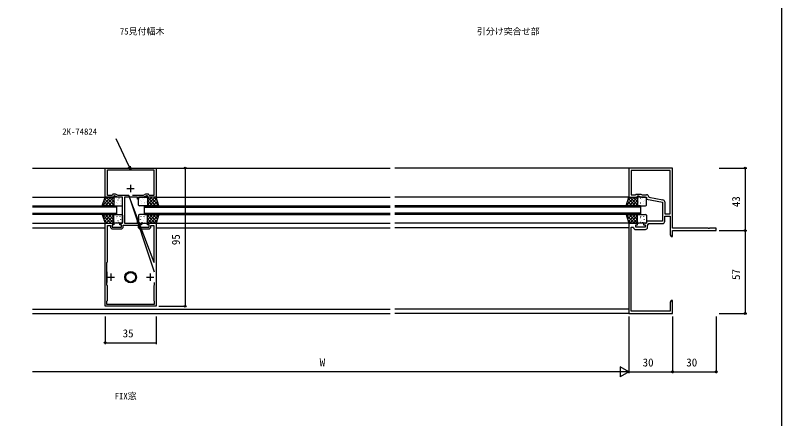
# Model space of a CAD drawing. Units: millimetres, scale not verified. Extents: x -437 to 438, y -681 to 679.
# Drawn here: x -88 to 438, y -399 to -122 of the extents above; entities that cross this region are included whole.
import ezdxf
from ezdxf.enums import TextEntityAlignment as Align

# ---------------------------------------------------------------- set-up
doc = ezdxf.new("R2010")
doc.units = ezdxf.units.MM
doc.header["$LTSCALE"] = 4
for name, color, linetype in [('0-0_0', 7, 'Continuous'), ('0-1_USER1', 3, 'Continuous'), ('0-2_YKK_11', 7, 'Continuous'), ('0-3_YKK_12', 2, 'Continuous'), ('0-4_YKK_13', 4, 'Continuous'), ('0-6_YKK_D', 6, 'Continuous'), ('0-7_YKK_ZWAK', 7, 'Continuous')]:
    doc.layers.add(name, color=color, linetype=linetype)
doc.styles.add('ＭＳ ゴシック', font='')
doc.styles.get('ＭＳ ゴシック').set_extended_font_data('MS Gothic')

msp = doc.modelspace()

# ---------------------------------------------------------------- linework, layer by layer
at = {"layer": '0-0_0'}
msp.add_line((337.97, -268.93), (344.63, -268.93), dxfattribs=at)
for points in [[(357.93, -263.33), (357.93, -259.83), (361.67, -259.83), (361.67, -272.609), (362.3, -273.7), (363.3, -273.7), (363.3, -269.7), (393.3, -269.7), (393.3, -268.07), (388.758, -268.07), (388.575, -268.19), (388.025, -268.19), (387.842, -268.07), (363.3, -268.07), (363.3, -241.158), (363.18, -240.975), (363.18, -240.425), (363.3, -240.242), (363.3, -226.7), (333.3, -226.7), (333.3, -246.7), (339.3, -246.7), (339.3, -245.7), (339.8, -245.7), (341.945, -246.7), (345.3, -246.7), (345.3, -248.2), (356.3, -250.14), (356.3, -263.2), (345.3, -263.2), (345.3, -264.7), (343.3, -264.7), (343.3, -265.7), (344.5, -265.7), (344.5, -267.3), (338.1, -267.3), (338.1, -265.7), (339.3, -265.7), (339.3, -264.7), (333.3, -264.7)], [(361.67, -258.2), (361.67, -228.33), (334.93, -228.33), (334.93, -245.07), (337.93, -245.07), (338.3, -244.7), (341.512, -244.7), (342.306, -245.07), (345.43, -245.07)], [(346.93, -246.57), (346.93, -246.832), (356.69, -248.553)], [(357.93, -250.03), (357.93, -258.2), (361.67, -258.2)], [(333.3, -264.7), (333.3, -326.7), (363.3, -326.7), (363.3, -322.658), (363.18, -322.475), (363.18, -321.925), (363.3, -321.742), (363.3, -321.658), (363.18, -321.475), (363.18, -320.925), (363.3, -320.742), (363.3, -317.7), (362.3, -317.7), (361.67, -318.791), (361.67, -325.07), (334.93, -325.07), (334.93, -302.158), (334.81, -301.975), (334.81, -301.425), (334.93, -301.242), (334.93, -278.158), (334.81, -277.975), (334.81, -277.425), (334.93, -277.242), (334.93, -267.4), (336.19, -267.4), (336.487, -267.655)], [(346.13, -267.43), (346.13, -266.215), (347.1, -264.83), (356.43, -264.83)]]:
    msp.add_lwpolyline(points, dxfattribs=at)
for centre, start, end in [((345.43, -246.57), 0.00001, 89.99999), ((356.43, -250.03), 0.00001, 79.99999), ((356.43, -263.33), 270.00001, 359.99999), ((337.97, -267.43), 188.62693, 270), ((344.63, -267.43), 270.00001, 359.99999)]:
    msp.add_arc(centre, 1.5, start, end, dxfattribs=at)
at = {"layer": '0-2_YKK_11'}
for p, q in [((-11.7, -240.7), (-6.7, -240.7)), ((-9.2, -238.2), (-9.2, -243.2)), ((-21.6, -268.5), (-15.8, -268.5)), ((-2.6, -268.5), (3.2, -268.5)), ((-22.7, -299.2), (-22.7, -304.2)), ((4.3, -299.2), (4.3, -304.2)), ((-25.2, -301.7), (-20.2, -301.7)), ((1.8, -301.7), (6.8, -301.7))]:
    msp.add_line(p, q, dxfattribs=at)
for points in [[(8.3, -264.7), (8.3, -321.7), (-26.7, -321.7), (-26.7, -264.7), (-20.7, -264.7), (-20.7, -265.7), (-21.9, -265.7), (-21.9, -267.3), (-15.5, -267.3), (-15.5, -265.7), (-16.7, -265.7), (-16.7, -264.7), (-14.7, -264.7), (-14.7, -246.7), (-18.055, -246.7), (-20.2, -245.7), (-20.7, -245.7), (-20.7, -246.7), (-26.7, -246.7), (-26.7, -226.8), (8.3, -226.8), (8.3, -246.7), (2.3, -246.7), (2.3, -245.7), (1.8, -245.7), (-0.345, -246.7), (-3.7, -246.7), (-3.7, -248.2), (-4.5, -248.2), (-4.5, -246.7), (-13.5, -246.7), (-13.5, -264.7), (-4.5, -264.7), (-4.5, -263.2), (-3.7, -263.2), (-3.7, -264.7), (-1.7, -264.7), (-1.7, -265.7), (-2.9, -265.7), (-2.9, -267.3)], [(-10.4, -245.5), (-17.789, -245.5), (-19.505, -244.7), (-21.438, -244.7), (-21.9, -245.5), (-25.1, -245.5), (-25.1, -228), (6.7, -228), (6.7, -245.5), (3.5, -245.5), (3.038, -244.7), (1.105, -244.7), (-0.611, -245.5), (-8, -245.5)], [(4.7, -267), (4.7, -266.2), (6.7, -266.2), (6.7, -291.2), (7.1, -291.6), (-10.4, -245.5), (7.1, -298.067)], [(-25.5, -298.067), (-25.5, -291.6), (-25.1, -291.2), (-25.1, -266.2), (-23.1, -266.2), (-23.1, -267)], [(-14.3, -267), (-14.3, -265.9), (-4.1, -265.9), (-4.1, -267)], [(-2.9, -267.3), (3.5, -267.3), (3.5, -265.7), (2.3, -265.7), (2.3, -264.7), (8.3, -264.7)], [(7.1, -305.333), (7.1, -307.3), (6.7, -307.7), (6.7, -317.7), (7.1, -318.1), (7.1, -320.5), (-25.5, -320.5), (-25.5, -318.1), (-25.1, -317.7), (-25.1, -307.7), (-25.5, -307.3), (-25.5, -298.067), (-25.5, -305.333)]]:
    msp.add_lwpolyline(points, dxfattribs=at)
for centre, start, end in [((-21.6, -267), 180.00001, 269.99999), ((-15.8, -267), 270.00001, 359.99999), ((-2.6, -267), 180.00001, 269.99999), ((3.2, -267), 270.00001, 359.99999)]:
    msp.add_arc(centre, 1.5, start, end, dxfattribs=at)
at = {"layer": '0-3_YKK_12'}
for p, q in [((-76.7, -226.7), (169.3, -226.7)), ((333.6, -226.7), (172.3, -226.7)), ((-76.7, -246.7), (-26.7, -246.7)), ((8.3, -246.7), (169.3, -246.7)), ((333.5, -246.7), (172.3, -246.7)), ((-76.7, -252.7), (-18.7, -252.7)), ((-18.7, -258.7), (-18.7, -252.7)), ((0.3, -258.7), (0.3, -252.7)), ((0.3, -252.7), (169.3, -252.7)), ((341.3, -252.7), (172.3, -252.7)), ((341.3, -252.7), (341.3, -258.7)), ((-18.7, -253.7), (-76.7, -253.7)), ((-76.7, -257.7), (-18.7, -257.7)), ((0.3, -253.7), (169.3, -253.7)), ((0.3, -257.7), (169.3, -257.7)), ((341.3, -253.7), (172.3, -253.7)), ((341.3, -257.7), (172.3, -257.7)), ((-18.7, -258.7), (-76.7, -258.7)), ((0.3, -258.7), (169.3, -258.7)), ((341.3, -258.7), (172.3, -258.7)), ((-76.7, -264.7), (-26.7, -264.7)), ((-76.7, -267.7), (-26.7, -267.7)), ((8.3, -264.7), (169.3, -264.7)), ((8.3, -267.7), (169.3, -267.7)), ((333.5, -264.7), (172.3, -264.7)), ((333.3, -267.7), (172.3, -267.7)), ((-76.7, -323.7), (169.3, -323.7)), ((333.3, -323.7), (172.3, -323.7)), ((-76.7, -326.7), (169.3, -326.7)), ((333.6, -326.7), (172.3, -326.7))]:
    msp.add_line(p, q, dxfattribs=at)
at = {"layer": '0-4_YKK_13'}
for p, q in [((-28.627, -252.48), (-22.847, -246.7)), ((-27.504, -249.112), (-25.092, -246.7)), ((-26.602, -252.7), (-20.7, -246.798)), ((-26.034, -246.7), (-20.7, -252.034)), ((-23.789, -246.7), (-20.7, -249.789)), ((-21.544, -246.7), (-20.7, -247.544)), ((-20.7, -247.2), (-20.7, -252.2)), ((-15.2, -246.7), (-20.2, -246.7)), ((-18.623, -247.508), (-18.615, -247.514)), ((-17.208, -247.336), (-17.12, -247.383)), ((-15.264, -247.144), (-15.24, -247.188)), ((-14.7, -252.2), (-14.7, -247.2)), ((-3.7, -252.2), (-3.7, -247.2)), ((-3.2, -246.7), (1.8, -246.7)), ((-3.136, -247.144), (-3.16, -247.188)), ((-1.192, -247.336), (-1.28, -247.383)), ((0.223, -247.508), (0.215, -247.514)), ((7.634, -246.7), (2.3, -252.034)), ((5.389, -246.7), (2.3, -249.789)), ((3.144, -246.7), (2.3, -247.544)), ((8.202, -252.7), (2.3, -246.798)), ((2.3, -247.2), (2.3, -252.2)), ((10.227, -252.48), (4.447, -246.7)), ((9.104, -249.112), (6.692, -246.7)), ((331.373, -252.48), (337.153, -246.7)), ((332.496, -249.112), (334.908, -246.7)), ((333.398, -252.7), (339.3, -246.798)), ((333.966, -246.7), (339.3, -252.034)), ((336.211, -246.7), (339.3, -249.789)), ((338.456, -246.7), (339.3, -247.544)), ((339.3, -247.2), (339.3, -252.2)), ((344.8, -246.7), (339.8, -246.7)), ((341.377, -247.508), (341.385, -247.514)), ((342.792, -247.336), (342.88, -247.383)), ((344.736, -247.144), (344.76, -247.188)), ((345.3, -252.2), (345.3, -247.2)), ((-28.217, -251.252), (-26.77, -252.7)), ((-27.656, -249.568), (-24.524, -252.7)), ((-27.095, -247.885), (-22.279, -252.7)), ((-24.357, -252.7), (-20.7, -249.043)), ((-22.112, -252.7), (-20.7, -251.288)), ((-20.605, -249.327), (-20.598, -249.334)), ((-20.512, -250.011), (-20.488, -250.055)), ((-20.2, -252.7), (-15.2, -252.7)), ((-20.079, -247.935), (-20.055, -247.978)), ((-19.054, -252.679), (-19.043, -252.7)), ((-18.733, -250.226), (-18.645, -250.272)), ((-18.622, -250.602), (-18.598, -250.646)), ((-18.438, -251.269), (-18.43, -251.275)), ((-17.888, -248.578), (-17.864, -248.621)), ((-16.43, -251.245), (-16.406, -251.289)), ((-16.418, -249.483), (-16.41, -249.489)), ((-15.998, -249.169), (-15.974, -249.213)), ((1.8, -252.7), (-3.2, -252.7)), ((-2.402, -249.169), (-2.426, -249.213)), ((-1.97, -251.245), (-1.994, -251.289)), ((-1.982, -249.483), (-1.99, -249.489)), ((-0.512, -248.578), (-0.536, -248.621)), ((0.038, -251.269), (0.03, -251.275)), ((0.222, -250.602), (0.198, -250.646)), ((0.333, -250.226), (0.245, -250.272)), ((0.654, -252.679), (0.643, -252.7)), ((1.679, -247.935), (1.655, -247.978)), ((2.112, -250.011), (2.088, -250.055)), ((2.205, -249.327), (2.198, -249.334)), ((5.957, -252.7), (2.3, -249.043)), ((3.712, -252.7), (2.3, -251.288)), ((8.695, -247.885), (3.879, -252.7)), ((9.256, -249.568), (6.124, -252.7)), ((9.817, -251.252), (8.37, -252.7)), ((331.783, -251.252), (333.23, -252.7)), ((332.344, -249.568), (335.476, -252.7)), ((332.905, -247.885), (337.721, -252.7)), ((335.643, -252.7), (339.3, -249.043)), ((337.888, -252.7), (339.3, -251.288)), ((339.395, -249.327), (339.402, -249.334)), ((339.488, -250.011), (339.512, -250.055)), ((339.8, -252.7), (344.8, -252.7)), ((339.921, -247.935), (339.945, -247.978)), ((340.946, -252.679), (340.957, -252.7)), ((341.267, -250.226), (341.355, -250.272)), ((341.378, -250.602), (341.402, -250.646)), ((341.562, -251.269), (341.57, -251.275)), ((342.112, -248.578), (342.136, -248.621)), ((343.57, -251.245), (343.594, -251.289)), ((343.582, -249.483), (343.59, -249.489)), ((344.002, -249.169), (344.026, -249.213)), ((-28.627, -258.92), (-22.847, -264.7)), ((-28.217, -260.148), (-26.77, -258.7)), ((-27.656, -261.832), (-24.524, -258.7)), ((-27.504, -262.288), (-25.092, -264.7)), ((-27.095, -263.515), (-22.279, -258.7)), ((-26.602, -258.7), (-20.7, -264.602)), ((-26.034, -264.7), (-20.7, -259.366)), ((-24.357, -258.7), (-20.7, -262.357)), ((-23.789, -264.7), (-20.7, -261.611)), ((-22.112, -258.7), (-20.7, -260.112)), ((-20.7, -264.2), (-20.7, -259.2)), ((-20.605, -262.073), (-20.598, -262.066)), ((-20.512, -261.389), (-20.488, -261.345)), ((-20.2, -258.7), (-15.2, -258.7)), ((-19.054, -258.721), (-19.043, -258.7)), ((-18.733, -261.174), (-18.645, -261.128)), ((-18.622, -260.797), (-18.598, -260.754)), ((-18.438, -260.131), (-18.43, -260.125)), ((-17.888, -262.822), (-17.864, -262.778)), ((-16.43, -260.154), (-16.406, -260.111)), ((-16.418, -261.917), (-16.41, -261.911)), ((-15.998, -262.231), (-15.974, -262.187)), ((-14.7, -259.2), (-14.7, -264.2)), ((-3.7, -259.2), (-3.7, -264.2)), ((1.8, -258.7), (-3.2, -258.7)), ((-2.402, -262.231), (-2.426, -262.187)), ((-1.97, -260.154), (-1.994, -260.111)), ((-1.982, -261.917), (-1.99, -261.911)), ((-0.512, -262.822), (-0.536, -262.778)), ((0.038, -260.131), (0.03, -260.125)), ((0.222, -260.797), (0.198, -260.754)), ((0.333, -261.174), (0.245, -261.128)), ((0.654, -258.721), (0.643, -258.7)), ((2.112, -261.389), (2.088, -261.345)), ((2.205, -262.073), (2.198, -262.066)), ((8.202, -258.7), (2.3, -264.602)), ((5.957, -258.7), (2.3, -262.357)), ((3.712, -258.7), (2.3, -260.112)), ((2.3, -264.2), (2.3, -259.2)), ((7.634, -264.7), (2.3, -259.366)), ((5.389, -264.7), (2.3, -261.611)), ((8.695, -263.515), (3.879, -258.7)), ((10.227, -258.92), (4.447, -264.7)), ((9.256, -261.832), (6.124, -258.7)), ((9.104, -262.288), (6.692, -264.7)), ((9.817, -260.148), (8.37, -258.7)), ((331.373, -258.92), (337.153, -264.7)), ((331.783, -260.148), (333.23, -258.7)), ((332.344, -261.832), (335.476, -258.7)), ((332.496, -262.288), (334.908, -264.7)), ((332.905, -263.515), (337.721, -258.7)), ((333.398, -258.7), (339.3, -264.602)), ((333.966, -264.7), (339.3, -259.366)), ((335.643, -258.7), (339.3, -262.357)), ((336.211, -264.7), (339.3, -261.611)), ((337.888, -258.7), (339.3, -260.112)), ((339.3, -264.2), (339.3, -259.2)), ((339.395, -262.073), (339.402, -262.066)), ((339.488, -261.389), (339.512, -261.345)), ((339.8, -258.7), (344.8, -258.7)), ((340.946, -258.721), (340.957, -258.7)), ((341.267, -261.174), (341.355, -261.128)), ((341.378, -260.797), (341.402, -260.754)), ((341.562, -260.131), (341.57, -260.125)), ((342.112, -262.822), (342.136, -262.778)), ((343.57, -260.154), (343.594, -260.111)), ((343.582, -261.917), (343.59, -261.911)), ((344.002, -262.231), (344.026, -262.187)), ((345.3, -259.2), (345.3, -264.2)), ((-21.544, -264.7), (-20.7, -263.856)), ((-15.2, -264.7), (-20.2, -264.7)), ((-20.079, -263.465), (-20.055, -263.421)), ((-18.623, -263.892), (-18.615, -263.885)), ((-17.208, -264.064), (-17.12, -264.017)), ((-15.264, -264.256), (-15.24, -264.212)), ((-3.2, -264.7), (1.8, -264.7)), ((-3.136, -264.256), (-3.16, -264.212)), ((-1.192, -264.064), (-1.28, -264.017)), ((0.223, -263.892), (0.215, -263.885)), ((1.679, -263.465), (1.655, -263.421)), ((3.144, -264.7), (2.3, -263.856)), ((338.456, -264.7), (339.3, -263.856)), ((344.8, -264.7), (339.8, -264.7)), ((339.921, -263.465), (339.945, -263.421)), ((341.377, -263.892), (341.385, -263.885)), ((342.792, -264.064), (342.88, -264.017)), ((344.736, -264.256), (344.76, -264.212))]:
    msp.add_line(p, q, dxfattribs=at)
for points in [[(-28.7, -252.7), (-26.7, -246.7), (-20.7, -246.7), (-20.7, -252.7)], [(10.3, -252.7), (8.3, -246.7), (2.3, -246.7), (2.3, -252.7)], [(331.3, -252.7), (333.3, -246.7), (339.3, -246.7), (339.3, -252.7)], [(-28.7, -258.7), (-26.7, -264.7), (-20.7, -264.7), (-20.7, -258.7)], [(10.3, -258.7), (8.3, -264.7), (2.3, -264.7), (2.3, -258.7)], [(331.3, -258.7), (333.3, -264.7), (339.3, -264.7), (339.3, -258.7)]]:
    msp.add_lwpolyline(points, close=True, dxfattribs=at)
for radius in [4, 3.32]:
    msp.add_circle((-9.2, -301.7), radius, dxfattribs=at)
for centre, start, end in [((-20.2, -247.2), 90, 180), ((-15.2, -247.2), 0, 90), ((-3.2, -247.2), 90, 180), ((1.8, -247.2), 0, 90), ((339.8, -247.2), 90, 180), ((344.8, -247.2), 0, 90), ((-20.2, -252.2), 180, 270), ((-15.2, -252.2), 270, 0), ((-3.2, -252.2), 180, 270), ((1.8, -252.2), 270, 0), ((339.8, -252.2), 180, 270), ((344.8, -252.2), 270, 0), ((-20.2, -259.2), 90, 180), ((-15.2, -259.2), 0, 90), ((-3.2, -259.2), 90, 180), ((1.8, -259.2), 0, 90), ((339.8, -259.2), 90, 180), ((344.8, -259.2), 0, 90), ((-20.2, -264.2), 180, 270), ((-15.2, -264.2), 270, 0), ((-3.2, -264.2), 180, 270), ((1.8, -264.2), 270, 0), ((339.8, -264.2), 180, 270), ((344.8, -264.2), 270, 0)]:
    msp.add_arc(centre, 0.5, start, end, dxfattribs=at)
at = {"layer": '0-6_YKK_D'}
for p, q in [((10.3, -226.7), (29.3, -226.7)), ((28.3, -226.7), (28.3, -321.7)), ((395.3, -226.7), (414.3, -226.7)), ((413.3, -226.7), (413.3, -269.7)), ((395.3, -269.7), (414.3, -269.7)), ((395.3, -269.7), (414.3, -269.7)), ((413.3, -269.7), (413.3, -326.7)), ((10.3, -321.7), (29.3, -321.7)), ((-26.7, -328.7), (-26.7, -347.7)), ((8.3, -328.7), (8.3, -347.7)), ((333.3, -328.7), (333.3, -367.7)), ((333.3, -328.7), (333.3, -367.7)), ((363.3, -328.7), (363.3, -367.7)), ((363.3, -328.7), (363.3, -367.7)), ((393.3, -328.7), (393.3, -367.7)), ((395.3, -326.7), (414.3, -326.7)), ((-26.7, -346.7), (8.3, -346.7)), ((333.3, -366.7), (327.238, -363.2)), ((327.238, -363.2), (327.238, -370.2)), ((326.3, -366.7), (-76.7, -366.7)), ((333.3, -366.7), (321.176, -366.7)), ((333.3, -366.7), (327.238, -370.2)), ((333.3, -366.7), (363.3, -366.7)), ((363.3, -366.7), (393.3, -366.7))]:
    msp.add_line(p, q, dxfattribs=at)
for points in [[(-9.028, -228), (-10.106, -225.744), (-19.203, -206.7)], [(-9.501, -225.455), (-9.028, -228), (-10.71, -226.033)]]:
    msp.add_lwpolyline(points, dxfattribs=at)
for centre in [(28.3, -226.7), (413.3, -226.7), (413.3, -269.7), (413.3, -269.7), (28.3, -321.7), (413.3, -326.7), (-26.7, -346.7), (363.3, -366.7), (363.3, -366.7), (393.3, -366.7)]:
    msp.add_circle(centre, 0.637, dxfattribs=at)
at = {"layer": '0-7_YKK_ZWAK'}
msp.add_lwpolyline([(-436.7, -681.2), (438.3, -681.2), (438.3, 643.8)], dxfattribs=at)

# ---------------------------------------------------------------- texts
at = {"layer": '0-1_USER1', "style": 'ＭＳ ゴシック'}
for s, p in [('75見付幅木', (-16.569, -136.319)), ('引分け突合せ部', (228.772, -136.336)), ('FIX窓', (-20.166, -386.956))]:
    msp.add_text(s, height=4.399, dxfattribs=at).set_placement(p, align=Align.BOTTOM_LEFT)
at = {"layer": '0-6_YKK_D', "style": 'ＭＳ ゴシック'}
for s, height, p in [('2K-74824', 4.399, (-56.191, -205.2)), ('35', 5.499, (-14.655, -344.7)), ('W', 5.499, (120.752, -364.7)), ('30', 5.499, (342.76, -364.7)), ('30', 5.499, (372.76, -364.7))]:
    msp.add_text(s, height=height, dxfattribs=at).set_placement(p, align=Align.BOTTOM_LEFT)
for s, p in [('43', (411.3, -253.569)), ('95', (26.3, -279.676)), ('57', (411.3, -303.591))]:
    msp.add_text(s, height=5.499, rotation=90, dxfattribs=at).set_placement(p, align=Align.BOTTOM_LEFT)

doc.saveas('drawing.dxf')
